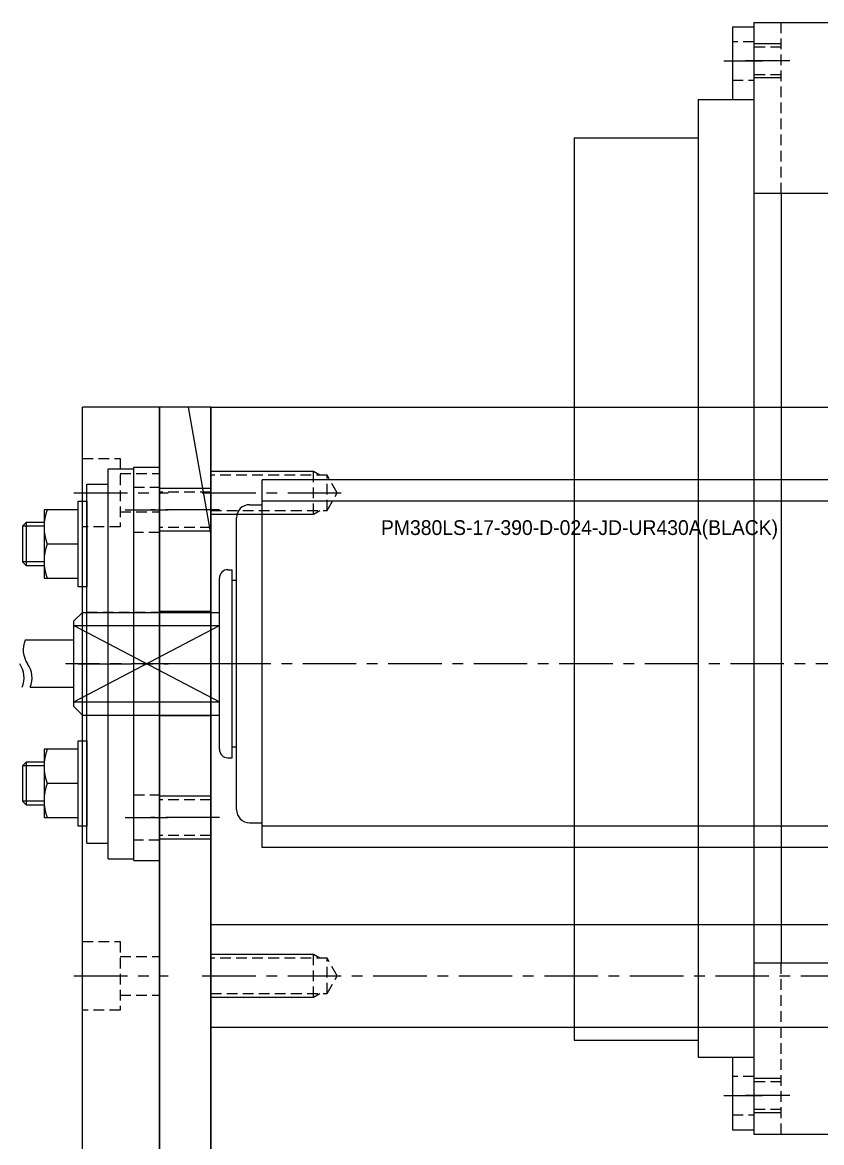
# Model space of a CAD drawing. Header units: inches. Extents: x 0 to 77285, y -118 to 40065.
# Drawn here: x 69398.7 to 69492.1, y 28738 to 28869 of the extents above; entities that cross this region are included whole.
import ezdxf
from ezdxf.enums import TextEntityAlignment as Align

# ---------------------------------------------------------------- set-up
doc = ezdxf.new("R2010")
doc.units = ezdxf.units.IN
doc.header["$LTSCALE"] = 5
doc.header["$MEASUREMENT"] = 0
doc.linetypes.add('CENTER', pattern=[2, 1.25, -0.25, 0.25, -0.25])
doc.linetypes.add('HIDDEN', pattern=[0.375, 0.25, -0.125])
for name, color, linetype in [('11', 1, 'CENTER'), ('22', 2, 'HIDDEN'), ('4', 4, 'Continuous'), ('44', 4, 'Continuous'), ('55', 5, 'Continuous'), ('G', 231, 'Continuous'), ('T', 3, 'Continuous'), ('Y', 60, 'Continuous')]:
    doc.layers.add(name, color=color, linetype=linetype)
doc.styles.add('SCI', font='')
doc.styles.get('SCI').set_extended_font_data('Gulim')

# ---------------------------------------------------------------- blocks, each defined once
blk = doc.blocks.new('A$Cb7150516E')
for p, q in [((15, 100), (-7, 100)), ((15, 100), (11.8, 100)), ((11.8, 100), (11.8, 100)), ((15, 100), (15, -30)), ((-10, 83), (-10, 97)), ((-7, 80), (15, 80)), ((11.8, 80), (11.8, -10)), ((-7, -10), (15, -10)), ((-10, -13), (-10, -27)), ((15, -30), (-7, -30)), ((15, -30), (11.8, -30)), ((11.8, -30), (11.8, -30))]:
    blk.add_line(p, q)
for centre in [(0, 90), (0, -20)]:
    blk.add_circle(centre, 3)
for centre, start, end in [((-7, 97), 90, 180), ((-7, 83), 180, 270), ((-7, -13), 90, 180), ((-7, -27), 180, 270)]:
    blk.add_arc(centre, 3, start, end)
at = {"layer": '11'}
for p, q in [((10.8, 95.5), (16, 95.5)), ((0, 86), (0, 94)), ((-4, 90), (4, 90)), ((0, -16), (0, -24)), ((-4, -20), (4, -20)), ((10.8, -25.51), (16, -25.51))]:
    blk.add_line(p, q, dxfattribs=at)
at = {"layer": '22'}
for p, q in [((11.8, 80), (11.8, 100)), ((11.8, 97.12), (15, 97.12)), ((11.8, 93.88), (15, 93.88)), ((11.8, -30), (11.8, -10)), ((11.8, -23.88), (15, -23.88)), ((11.8, -27.13), (15, -27.13))]:
    blk.add_line(p, q, dxfattribs=at)
at = {"layer": 'T'}
for p, q in [((11.8, 97.5), (15, 97.5)), ((11.8, 93.5), (15, 93.5)), ((11.8, -23.51), (15, -23.51)), ((11.8, -27.51), (15, -27.51))]:
    blk.add_line(p, q, dxfattribs=at)
blk = doc.blocks.new('A$C09808f4cE')
for p, q in [((64.5, 0), (-64.5, 0)), ((56, -6.5), (56, 0)), ((64.5, -2.5), (64.5, 0)), ((-64.5, -2.5), (-64.5, 0)), ((-56, -6.5), (-56, 0)), ((-56, -2.5), (-64.5, -2.5)), ((64.5, -2.5), (56, -2.5)), ((56, -6.5), (-56, -6.5)), ((-54, -21), (-54, -6.5)), ((51.5, -21), (51.5, -6.5)), ((51.5, -21), (-54, -21))]:
    blk.add_line(p, q)
at = {"layer": '11'}
for p, q in [((-60.5, -3.5), (-60.5, 1)), ((60.5, -3.5), (60.5, 1))]:
    blk.add_line(p, q, dxfattribs=at)
at = {"layer": '22'}
for p, q in [((-62.75, -2.5), (-62.75, 0)), ((-58.25, 0), (-58.25, -2.5)), ((58.25, -2.5), (58.25, 0)), ((62.75, 0), (62.75, -2.5))]:
    blk.add_line(p, q, dxfattribs=at)
blk = doc.blocks.new('A$C22a9786e')
for p, q in [((32.5, -367), (32.5, 35)), ((252.5, -367), (32.5, -367))]:
    blk.add_line(p, q)
at = {"layer": '11'}
for p, q in [((42.5, -368), (42.5, -351.21)), ((99, -368, 0), (99, -351.21, 0))]:
    blk.add_line(p, q, dxfattribs=at)
at = {"layer": '22'}
for p, q in [((42.5, -352.21), (40.43, -353.4)), ((44.57, -353.4), (42.5, -352.21)), ((99, -352.21, 0), (96.93, -353.4, 0)), ((101.07, -353.4, 0), (99, -352.21, 0)), ((40.43, -353.4), (40.43, -367)), ((44.57, -353.4), (40.43, -353.4)), ((44.57, -367), (44.57, -353.4)), ((96.93, -353.4, 0), (96.93, -367, 0)), ((101.07, -353.4, 0), (96.93, -353.4, 0)), ((101.07, -367, 0), (101.07, -353.4, 0)), ((45, -355), (40, -355)), ((101.5, -355, 0), (96.5, -355, 0))]:
    blk.add_line(p, q, dxfattribs=at)
at = {"layer": 'T'}
for p, q in [((40.43, -354.25), (40, -355)), ((40, -355), (40, -367)), ((45, -355), (44.57, -354.25)), ((45, -367), (45, -355)), ((96.93, -354.25, 0), (96.5, -355, 0)), ((96.5, -355, 0), (96.5, -367, 0)), ((101.5, -355, 0), (101.07, -354.25, 0)), ((101.5, -367, 0), (101.5, -355, 0))]:
    blk.add_line(p, q, dxfattribs=at)
blk = doc.blocks.new('A$C9060243b')
for p, q in [((-21.5, 35), (-21.5, -355)), ((-19, 35), (-19, -355)), ((19, 35), (19, -355)), ((21.5, 35), (21.5, -355)), ((21.5, -355), (-21.5, -355)), ((-18.6, -356.46), (-18.6, -355)), ((18.6, -356.46), (18.6, -355)), ((17.06, -358), (-17.06, -358)), ((11, -358.5), (-11, -358.5)), ((-11, -359), (-11, -358.5)), ((-9.75, -358), (-9.75, -358.5)), ((9.75, -358), (9.75, -358.5)), ((11, -359), (11, -358.5)), ((10, -360), (-10, -360)), ((-6, -376), (-6, -360)), ((-4.47, -377), (-4.47, -360)), ((-4.47, -377), (4.47, -360)), ((4.47, -377), (-4.47, -360)), ((4.47, -377), (4.47, -360)), ((6, -376), (6, -360)), ((-5, -377), (-6, -376)), ((5, -377), (-5, -377)), ((-2.75, -377), (-2.75, -382.71)), ((2.75, -382.13), (2.75, -377)), ((5, -377), (6, -376))]:
    blk.add_line(p, q)
for centre, radius, start, end in [((-17.06, -356.46), 1.54, 180, 270), ((17.06, -356.46), 1.54, 270, 0), ((-10, -359), 1, 180, 270), ((10, -359), 1, 270, 0), ((-1.64, -380.09), 2.85, 246.9733, 305.0556), ((1.64, -384.75), 2.85, 66.9733, 125.0556), ((1.64, -385.68), 2.85, 66.9733, 125.0556)]:
    blk.add_arc(centre, radius, start, end)
at = {"layer": '11'}
blk.add_line((0, 56), (0, -378), dxfattribs=at)
at = {"layer": '44', "style": 'SCI'}
blk.add_text('PM380LS-17-390-D-024-JD-UR430A(BLACK)', height=1.7308, rotation=90, dxfattribs=at).set_placement((-15.92, -317.89), align=Align.MIDDLE_CENTER)
blk = doc.blocks.new('A$C0221f32c')
for p, q in [((-6, -367), (-6, 35)), ((6, -367), (6, 35)), ((-6, -367), (6, -367))]:
    blk.add_line(p, q)
at = {"layer": '11'}
blk.add_line((0, -368), (0, 36), dxfattribs=at)
at = {"layer": '22'}
for p, q in [((0, -352.21), (-2.07, -353.4)), ((2.07, -353.4), (0, -352.21)), ((-2.07, -353.4), (-2.07, -367)), ((2.07, -353.4), (-2.07, -353.4)), ((2.07, -367), (2.07, -353.4)), ((2.5, -355), (-2.5, -355))]:
    blk.add_line(p, q, dxfattribs=at)
at = {"layer": 'T'}
for p, q in [((-2.07, -354.25), (-2.5, -355)), ((-2.5, -355), (-2.5, -367)), ((2.5, -355), (2.07, -354.25)), ((2.5, -367), (2.5, -355))]:
    blk.add_line(p, q, dxfattribs=at)
blk = doc.blocks.new('A$Ccc6cce99')
for p, q in [((-110, 6), (-110, 0)), ((-110, 6), (110, 6)), ((-86.1, 6), (-86.1, 0)), ((-73.9, 6), (-73.9, 0)), ((-110, 0), (110, 0))]:
    blk.add_line(p, q)
at = {"layer": '11'}
for p, q in [((-80, 8), (-80, -2)), ((-98, 7), (-98, -1)), ((-62, 7), (-62, -1))]:
    blk.add_line(p, q, dxfattribs=at)
at = {"layer": '22'}
for p, q in [((-100.07, 6), (-100.07, 0)), ((-95.93, 6), (-95.93, 0)), ((-64.07, 6), (-64.07, 0)), ((-59.93, 6), (-59.93, 0))]:
    blk.add_line(p, q, dxfattribs=at)
at = {"layer": 'T'}
for p, q in [((-100.5, 6), (-100.5, 0)), ((-95.5, 6), (-95.5, 0)), ((-64.5, 6), (-64.5, 0)), ((-59.5, 6), (-59.5, 0))]:
    blk.add_line(p, q, dxfattribs=at)
blk = doc.blocks.new('A$Cc10e75fd')
for p, q in [((220, 0, 0), (0, 0)), ((0, -12.36), (0, 0)), ((220, -9, 0), (0, -9)), ((0, -12.36), (15, -15)), ((205, -15, 0), (15, -15))]:
    blk.add_line(p, q)
at = {"layer": '11'}
for p, q in [((10, 1), (10, -10)), ((66.5, 1), (66.5, -10))]:
    blk.add_line(p, q, dxfattribs=at)
at = {"layer": '22'}
for p, q in [((6, 0), (6, -4.4)), ((14, -4.4), (14, 0)), ((62.5, 0), (62.5, -4.4)), ((70.5, -4.4), (70.5, 0)), ((6, -4.4), (14, -4.4)), ((7.75, -4.4), (7.75, -9)), ((12.25, -4.4), (12.25, -9)), ((62.5, -4.4), (70.5, -4.4)), ((64.25, -4.4), (64.25, -9)), ((68.75, -4.4), (68.75, -9))]:
    blk.add_line(p, q, dxfattribs=at)
blk = doc.blocks.new('A$C9632139dE')
for p, q in [((-5, -3), (-5, 0)), ((41, 0), (-5, 0)), ((41, -3), (41, 0)), ((41, -3), (-5, -3)), ((-4.8, -6), (-4.8, -3)), ((40.8, -6), (40.8, -3)), ((40.8, -6), (-4.8, -6)), ((-3, -8.5), (-3, -6)), ((39, -8.5), (39, -6)), ((39, -8.5), (-3, -8.5)), ((-1, -9.5), (-1, -8.5)), ((-1, -8.5), (9, -8.5)), ((9, -8.5), (9, -9.5)), ((27, -9.5), (27, -8.5)), ((27, -8.5), (37, -8.5)), ((37, -8.5), (37, -9.5)), ((9, -9.5), (-1, -9.5)), ((0, -9.5), (0, -13.5)), ((8, -9.5), (0, -9.5)), ((4, -9.5), (4, -13.14)), ((8, -13.5), (8, -9.5)), ((37, -9.5), (27, -9.5)), ((28, -9.5), (28, -13.5)), ((36, -9.5), (28, -9.5)), ((32, -9.5), (32, -13.14)), ((36, -13.5), (36, -9.5)), ((0, -13.5), (8, -13.5)), ((1.5, -13.5), (1.5, -15.57)), ((6.5, -15.57), (6.5, -13.5)), ((28, -13.5), (36, -13.5)), ((29.5, -13.5), (29.5, -15.57)), ((34.5, -15.57), (34.5, -13.5)), ((1.5, -15.57), (1.93, -16)), ((1.5, -15.57), (6.5, -15.57)), ((6.07, -16), (6.5, -15.57)), ((29.5, -15.57), (29.93, -16)), ((29.5, -15.57), (34.5, -15.57)), ((34.07, -16), (34.5, -15.57)), ((1.93, -16), (6.07, -16)), ((29.93, -16), (34.07, -16))]:
    blk.add_line(p, q)
for centre in [(2, -7.72), (6, -7.72), (30, -7.72), (34, -7.72)]:
    blk.add_arc(centre, 5.78, 249.7438, 290.2562)
at = {"layer": '11'}
for p, q in [((0, -4), (0, 1)), ((18, -9.5), (18, 1)), ((36, -4), (36, 1))]:
    blk.add_line(p, q, dxfattribs=at)
at = {"layer": '22'}
for p, q in [((11.95, -8.5), (11.95, 0)), ((24.05, 0), (24.05, -8.5)), ((-2.65, -3), (-2.65, 0)), ((2.65, 0), (2.65, -3)), ((33.35, -3), (33.35, 0)), ((38.65, 0), (38.65, -3))]:
    blk.add_line(p, q, dxfattribs=at)
at = {"layer": 'T'}
for p, q in [((1.93, -13.5), (1.93, -16)), ((6.07, -13.5), (6.07, -16)), ((29.93, -13.5), (29.93, -16)), ((34.07, -13.5), (34.07, -16))]:
    blk.add_line(p, q, dxfattribs=at)
blk = doc.blocks.new('A$Cc0d0dede')
for name, p in [('A$C22a9786e', (-142.5, 166)), ('A$C0221f32c', (-43.5, 166, 0)), ('A$Ccc6cce99', (0, -207))]:
    blk.add_blockref(name, p)
at = {"layer": '4'}
blk.add_blockref('A$C9632139dE', (-98, -207, 0), dxfattribs=at)
at = {"layer": '55'}
blk.add_blockref('A$C9060243b', (-80, 160), dxfattribs=at)
at = {"layer": '55', "xscale": -1}
blk.add_blockref('A$C09808f4cE', (-89.99, -137.5, 0), dxfattribs=at)
at = {"layer": 'G', "xscale": -1.000000000000002, "rotation": 180}
blk.add_blockref('A$Cc10e75fd', (-110, -216), dxfattribs=at)
at = {"layer": 'Y', "xscale": -1, "rotation": 90}
blk.add_blockref('A$Cb7150516E', (-55, -122.5, 0), dxfattribs=at)

msp = doc.modelspace()

# ---------------------------------------------------------------- block references
at = {"rotation": 270}
msp.add_blockref('A$Cc0d0dede', (69621.68747254, 28713.9985647, 0), dxfattribs=at)

doc.saveas('drawing.dxf')
